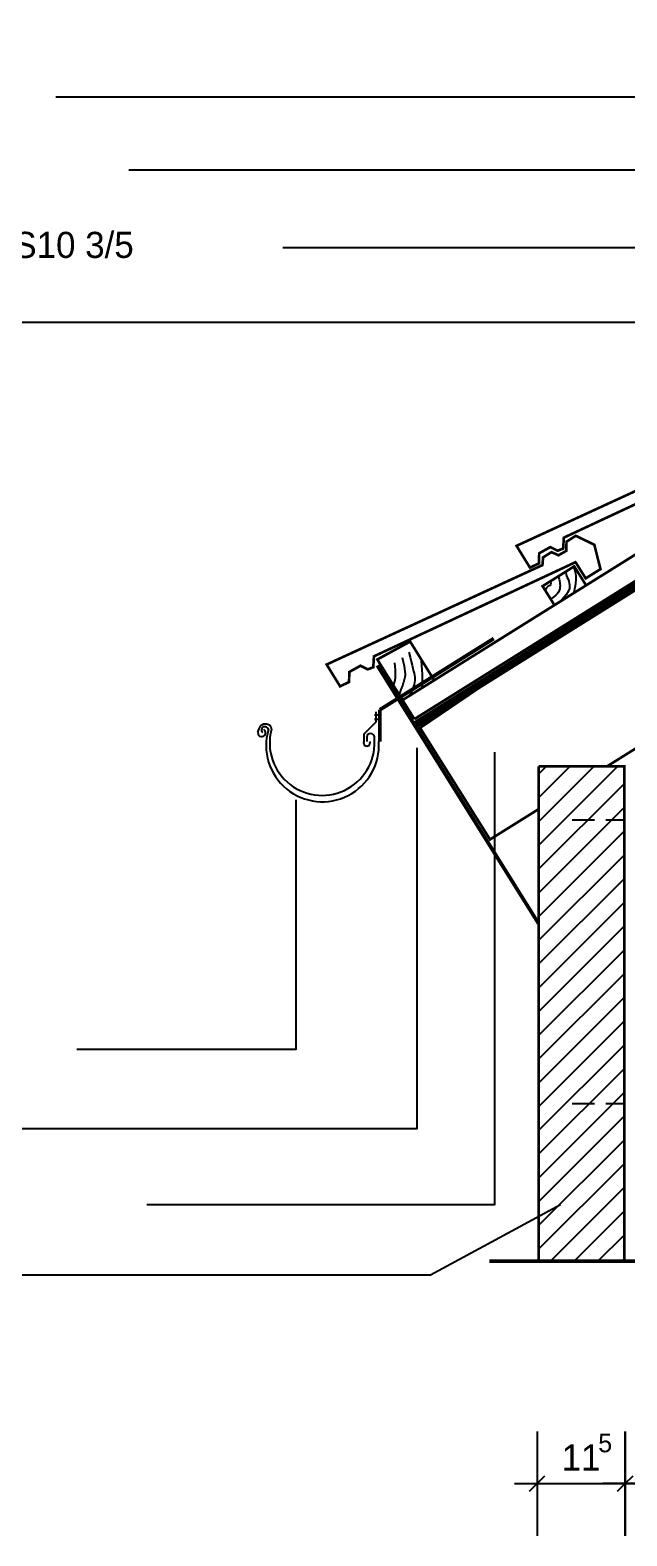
# Model space of a CAD drawing. Extents: x 0 to 21025, y 0 to 14850.
# Drawn here: x 3199 to 5198, y 6775 to 11818 of the extents above; entities that cross this region are included whole.
import ezdxf
from ezdxf.enums import TextEntityAlignment as Align

# ---------------------------------------------------------------- set-up
doc = ezdxf.new("R2010")
doc.units = 0
doc.header["$LTSCALE"] = 175
doc.linetypes.add('GESTRICHELT', pattern=[0.75, 0.5, -0.25])
doc.linetypes.add('GESTRICHELTX2', pattern=[1.5, 1, -0.5])
doc.layers.get('0').update_dxf_attribs({"linetype": 'CONTINUOUS'})
doc.layers.get('DEFPOINTS').update_dxf_attribs({"linetype": 'CONTINUOUS'})
for name, color, linetype in [('DACHZIEGEL', 8, 'CONTINUOUS'), ('DETAILS', 7, 'GESTRICHELTX2'), ('DRAHTANKER', 7, 'CONTINUOUS'), ('HOLZ', 5, 'CONTINUOUS'), ('LEGENDE-35', 7, 'CONTINUOUS'), ('MAUERWERK', 6, 'CONTINUOUS'), ('PE-FOLIE', 1, 'GESTRICHELTX2'), ('REGENRINNE', 3, 'CONTINUOUS'), ('SCHNITTKANTEN', 1, 'GESTRICHELT'), ('SCHRAFFUR', 2, 'CONTINUOUS')]:
    doc.layers.add(name, color=color, linetype=linetype)
doc.dimstyles.get("Standard").update_dxf_attribs({"dimtxt": 2.5, "dimasz": 2.5, "dimexe": 1.25, "dimexo": 0.625, "dimtad": 1, "dimcen": 2.5, "dimazin": 3, "dimtfac": 1, "dimtmove": 0, "dimatfit": 3})

# ---------------------------------------------------------------- blocks, each defined once
blk = doc.blocks.new('*X5')
at = {"color": 0}
for p, q in [((5645, 9702.025157), (5910.474843, 9967.5)), ((5645, 9781.57467), (5830.92533, 9967.5)), ((5645, 9861.124183), (5751.375817, 9967.5)), ((5645, 9940.673696), (5671.826304, 9967.5)), ((5645, 9622.475644), (5932.5, 9909.975644)), ((5645, 9542.926131), (5932.5, 9830.426131)), ((5645, 9463.376618), (5932.5, 9750.876618)), ((5645, 9383.827106), (5932.5, 9671.327106)), ((5645, 9304.277593), (5932.5, 9591.777593)), ((5645, 9224.72808), (5932.5, 9512.22808)), ((5645, 9145.178567), (5932.5, 9432.678567)), ((5645, 9065.629054), (5932.5, 9353.129054)), ((5645, 8986.079541), (5932.5, 9273.579541)), ((5645, 8906.530028), (5932.5, 9194.030028)), ((5645, 8826.980515), (5932.5, 9114.480515)), ((5645, 8747.431002), (5932.5, 9034.931002)), ((5645, 8667.88149), (5932.5, 8955.38149)), ((5645, 8588.331977), (5932.5, 8875.831977)), ((5645, 8508.782464), (5932.5, 8796.282464)), ((5645, 8429.232951), (5932.5, 8716.732951)), ((5645, 8349.683438), (5932.5, 8637.183438)), ((5684.866075, 8310), (5932.5, 8557.633925)), ((5764.415588, 8310), (5932.5, 8478.084412)), ((5843.965101, 8310), (5932.5, 8398.534899)), ((5923.514613, 8310), (5932.5, 8318.985387))]:
    blk.add_line(p, q, dxfattribs=at)
blk = doc.blocks.new('MASSHILFSLINIE')
for points in [[(0, -175), (0, 175)], [(75, 0), (-75, 0)], [(0, 0), (-26.516504, -26.516504)], [(0, 0), (26.516504, 26.516504)]]:
    blk.add_lwpolyline(points)
blk = doc.blocks.new('*D7')
at = {"color": 0, "linetype": 'BYBLOCK'}
blk.add_line((5641, 7565), (5934, 7565), dxfattribs=at)
at = {"layer": 'DEFPOINTS', "color": 0, "linetype": 'BYBLOCK'}
for p in [(5640, 8330), (5935, 8330), (5935, 7565)]:
    blk.add_point(p, dxfattribs=at)
at = {"color": 0, "linetype": 'BYBLOCK', "rotation": 180}
blk.add_blockref('MASSHILFSLINIE', (5640, 7565), dxfattribs=at)
at = {"color": 0, "linetype": 'BYBLOCK'}
blk.add_blockref('MASSHILFSLINIE', (5935, 7565), dxfattribs=at)
blk.add_text('11', height=87.5, dxfattribs=at).set_placement((5787.5, 7652.5), align=Align.MIDDLE_CENTER)
blk = doc.blocks.new('*D8')
at = {"color": 0, "linetype": 'BYBLOCK'}
blk.add_line((5936, 7565), (6079, 7565), dxfattribs=at)
at = {"layer": 'DEFPOINTS', "color": 0, "linetype": 'BYBLOCK'}
for p in [(5935, 8330), (6080, 8315), (6080, 7565)]:
    blk.add_point(p, dxfattribs=at)
at = {"color": 0, "linetype": 'BYBLOCK', "rotation": 180}
blk.add_blockref('MASSHILFSLINIE', (5935, 7565), dxfattribs=at)
at = {"color": 0, "linetype": 'BYBLOCK'}
blk.add_blockref('MASSHILFSLINIE', (6080, 7565), dxfattribs=at)
blk.add_text('6', height=87.5, dxfattribs=at).set_placement((6007.5, 7652.5), align=Align.MIDDLE_CENTER)

msp = doc.modelspace()

# ---------------------------------------------------------------- linework, layer by layer
at = {"layer": 'DACHZIEGEL', "const_width": 8.75}
for points in [[(5661.691485, 10434.170613), (5695.813545, 10379.396791), (5745.445744, 10410.400826), (5724.765708, 10492.044796), (5662.725486, 10522.015307), (5631.705431, 10502.379474), (5630.67143, 10471.37544), (5604.821384, 10456.906877), (5581.039342, 10467.241555), (5553.121181, 10449.67263), (5551.053177, 10423.835935), (4828.116102, 10090.916887), (4873.150946, 10017.934927), (4903.288558, 10032.27874), (4904.006099, 10065.986736), (4941.319343, 10086.785231), (4965.716404, 10074.593024), (4984.373027, 10081.764931), (4986.525761, 10118.34162), (5664.766692, 10435.052639)], [(5025.655413, 10036.731165), (5059.777473, 9981.957343), (5109.409672, 10012.961377), (5088.729635, 10094.605348), (5026.689414, 10124.575859), (4995.669359, 10104.940026), (4994.635358, 10073.935992), (4968.785312, 10059.467429), (4945.00327, 10069.802107), (4917.085109, 10052.233182), (4915.017105, 10026.396487), (4192.08003, 9693.477439), (4237.114874, 9620.495479), (4267.252486, 9634.839292), (4267.970027, 9668.547288), (4305.283271, 9689.345782), (4329.680332, 9677.153576), (4348.336954, 9684.325483), (4350.489689, 9720.902172), (5028.73062, 10037.613191)]]:
    msp.add_lwpolyline(points, dxfattribs=at)
at = {"layer": 'DETAILS'}
for points in [[(5014.35938, 9173.787465), (5089.35938, 9173.787465)], [(5126.85938, 9173.787465), (5189.35938, 9173.787465)], [(5014.35938, 8223.787465), (5089.35938, 8223.787465)], [(5126.85938, 8223.787465), (5189.35938, 8223.787465)]]:
    msp.add_lwpolyline(points, dxfattribs=at)
at = {"layer": 'DRAHTANKER', "const_width": 12.5}
msp.add_lwpolyline([(4361.85938, 9690.360132), (4901.85938, 8826.179487)], dxfattribs=at)
at = {"layer": 'HOLZ', "const_width": 8.75}
for points in [[(8029.908213, 11813.649918), (4446.342791, 9574.389715), (4486.086736, 9510.786108)], [(4486.086736, 9510.786108), (8069.652157, 11750.046311)], [(4901.85938, 9209.066503), (4739.353384, 9107.521486), (4505.134848, 9481.314131), (4702.640358, 9615.210923), (8083.535338, 11727.828578)], [(5339.505129, 9482.537918), (5131.977291, 9352.860132)]]:
    msp.add_lwpolyline(points, dxfattribs=at)
for points in [[(4955.171649, 9892.341274), (4915.427704, 9955.944881), (5021.433716, 10022.184789), (5061.177661, 9958.581182)], [(4446.342791, 9574.389715), (4361.85938, 9710.360132), (4471.85938, 9770.360132), (4552.348803, 9640.629623)]]:
    msp.add_lwpolyline(points, close=True, dxfattribs=at)
at = {"layer": 'HOLZ'}
for points in [[(4968.113282, 9989.062739), (4968.355733, 9988.319535), (4968.996122, 9986.232954), (4969.904005, 9983.017539), (4970.948938, 9978.887836), (4972.000475, 9974.058388), (4972.928174, 9968.743741), (4973.601589, 9963.158438), (4973.890277, 9957.517024), (4973.660744, 9951.99181), (4972.767307, 9946.586171), (4971.061235, 9941.261248), (4968.393795, 9935.978182), (4964.616256, 9930.698114), (4959.579886, 9925.382186), (4953.135954, 9919.991538), (4945.135727, 9914.487313)], [(4996.857288, 10003.708989), (4994.48105, 10002.665294), (4993.79012, 9999.983679), (4994.425238, 9995.959246), (4996.027143, 9990.887097), (4998.236574, 9985.062334), (5000.694271, 9978.780058), (5003.040972, 9972.335372), (5004.917418, 9966.023377), (5005.999865, 9960.044183), (5006.106635, 9954.217928), (5005.09157, 9948.269756), (5002.80851, 9941.924815), (4999.111294, 9934.908248), (4993.853763, 9926.945202), (4986.889757, 9917.760823), (4978.073117, 9907.080255)], [(5020.528802, 10019.48189), (5024.42641, 10004.069081), (5026.279178, 9989.966034), (5026.544499, 9977.21221), (5025.679765, 9965.847067), (5024.142367, 9955.910065), (5022.389698, 9947.440663), (5020.87915, 9940.47832), (5020.068113, 9935.062497)], [(4942.18729, 9971.599966), (4942.867744, 9964.308362), (4942.150914, 9959.979998), (4940.337987, 9957.68412), (4937.730148, 9956.489972), (4934.628582, 9955.466796), (4931.334476, 9953.683837), (4928.149014, 9950.210338), (4925.373383, 9944.115544)], [(4467.597351, 9734.800836), (4471.688771, 9717.675229), (4475.317014, 9703.115088), (4478.482079, 9690.792495), (4481.183966, 9680.379534), (4483.422674, 9671.548289), (4485.198203, 9663.970842), (4486.510553, 9657.319276), (4487.359723, 9651.265676), (4487.729631, 9645.490162), (4487.539862, 9639.705003), (4486.693921, 9633.630506), (4485.095311, 9626.986978), (4482.647536, 9619.494727), (4479.2541, 9610.874058), (4474.818506, 9600.845279), (4469.244259, 9589.128696)], [(4419.014832, 9699.411535), (4420.597374, 9686.947504), (4421.639538, 9675.93016), (4422.141324, 9666.108742), (4422.10273, 9657.232493), (4421.523754, 9649.050653), (4420.404395, 9641.312461), (4418.744653, 9633.767158), (4416.544525, 9626.163986)], [(4444.5413, 9717.5177), (4448.560337, 9702.188804), (4451.450376, 9689.326515), (4453.356159, 9678.619796), (4454.422431, 9669.757608), (4454.793934, 9662.428912), (4454.615412, 9656.322671), (4454.031607, 9651.127845), (4453.187264, 9646.533395), (4452.191743, 9642.233106), (4451.012879, 9637.940051), (4449.583126, 9633.372124), (4447.834936, 9628.247221), (4445.700763, 9622.283237), (4443.113059, 9615.198068), (4440.004277, 9606.709608), (4436.30687, 9596.535754)], [(4508.768949, 9705.995564), (4510.327368, 9689.92285), (4511.355062, 9675.094284), (4511.938874, 9661.596669), (4512.165648, 9649.516808), (4512.12223, 9638.941502), (4511.895462, 9629.957553), (4511.572189, 9622.651765), (4511.239256, 9617.110938)]]:
    msp.add_lwpolyline(points, dxfattribs=at)
at = {"layer": 'LEGENDE-35'}
for points in [[(3285, 11595), (7415, 11595)], [(3530, 11350), (6475, 11350), (6900, 11145)], [(4045, 11090), (6245, 11090), (6685, 10930)], [(2665, 10840), (5500, 10840), (6230, 10590)], [(2845, 8140), (4495, 8140), (4495, 9415)], [(3590, 7885), (4755, 7885), (4755, 9400)], [(3355, 8405), (4090, 8405), (4090, 9240)], [(2935, 7650), (4540, 7650), (4975, 7885)]]:
    msp.add_lwpolyline(points, dxfattribs=at)
at = {"layer": 'MAUERWERK', "const_width": 8.75}
for points in [[(5189.35938, 7695.360132), (5189.35938, 9352.860132), (4901.85938, 9352.860132)], [(4901.85938, 9352.860132), (4901.85938, 7695.360132)]]:
    msp.add_lwpolyline(points, dxfattribs=at)
at = {"layer": 'PE-FOLIE', "const_width": 25}
msp.add_lwpolyline([(4488.893741, 9491.569591), (8075.530951, 11740.638274)], dxfattribs=at)
at = {"layer": 'REGENRINNE'}
msp.add_line((4326.85938, 9450.360132), (4326.85938, 9435.360132), dxfattribs=at)
at = {"layer": 'REGENRINNE', "const_width": 12.5}
for points in [[(4751.85938, 9780.360132), (4370.237737, 9541.896463)], [(4370.237737, 9541.896463), (4370.237737, 9435.360132)]]:
    msp.add_lwpolyline(points, dxfattribs=at)
at = {"layer": 'REGENRINNE'}
for points in [[(4356.85938, 9535.360132), (4356.85938, 9500.360132), (4316.85938, 9460.360132), (4316.85938, 9435.360132)], [(3961.85938, 9465.360132), (3963.73438, 9472.181421), (3965.60938, 9477.742945), (3967.48438, 9482.191187), (3969.35938, 9485.672632), (3971.23438, 9488.333765), (3973.10938, 9490.32107), (3974.98438, 9491.781031), (3976.85938, 9492.860132), (3978.736822, 9493.682886), (3980.628911, 9494.285914), (3982.550298, 9494.683863), (3984.51563, 9494.891382), (3986.539556, 9494.923121), (3988.636724, 9494.793726), (3990.821783, 9494.517847), (3993.10938, 9494.110132), (3995.494634, 9493.560816), (3997.894536, 9492.762476), (4000.206548, 9491.583277), (4002.32813, 9489.891382), (4004.156743, 9487.554957), (4005.589849, 9484.442164), (4006.524908, 9480.421168), (4006.85938, 9475.360132)], [(4351.85938, 9525.360132), (4366.85938, 9525.360132)], [(4351.85938, 9510.360132), (4371.85938, 9510.360132)]]:
    msp.add_lwpolyline(points, dxfattribs=at)
for centre, radius, start, end in [((3985.192714, 9473.693466), 11.785113, 8.130102, 225), ((3974.716523, 9464.645847), 12.876969, 176.82017, 56.309932), ((4178.34201, 9422.824462), 188.933697, 163.855305, 3.804345), ((4177.065242, 9431.201026), 175.841014, 165.455559, 6.255194), ((4326.85938, 9431.193466), 10.833333, 157.380135, 22.619865), ((4339.35938, 9450.360132), 12.5, 0, 180)]:
    msp.add_arc(centre, radius, start, end, dxfattribs=at)
at = {"layer": 'SCHNITTKANTEN', "const_width": 12.5}
msp.add_lwpolyline([(4736.85938, 7695.360132), (6636.85938, 7695.360132)], dxfattribs=at)

# ---------------------------------------------------------------- block references
at = {"layer": 'SCHRAFFUR'}
msp.add_blockref('*X5', (-743.14062, -614.639868), dxfattribs=at)

# ---------------------------------------------------------------- texts
at = {"layer": 'DRAHTANKER'}
msp.add_text('5', height=62.5, dxfattribs=at).set_placement((5101.85938, 7055.360132))
at = {"layer": 'LEGENDE-35'}
msp.add_text('KONTERLATTUNG NH S10 3/5', height=87.5, dxfattribs=at).set_placement((1875, 11055))

# ---------------------------------------------------------------- dimensions: what is measured, and where the dimension line sits
at = {"layer": 'DRAHTANKER'}
for base, p1, p2, text, picture, middle in [((5191.85938, 6950.360132), (4896.85938, 7715.360132), (5191.85938, 7715.360132), '11', '*D7', (5044.35938, 7037.860132)), ((5336.85938, 6950.360132), (5191.85938, 7715.360132), (5336.85938, 7700.360132), '6', '*D8', (5264.35938, 7037.860132))]:
    dim = msp.add_linear_dim(base=base, p1=p1, p2=p2, text=text, dimstyle='Standard', dxfattribs=at)
    dim.commit()
    dim.dimension.update_dxf_attribs({"geometry": picture, "text_midpoint": middle, "insert": (-743.14062, -614.639868)})

doc.saveas('drawing.dxf')
